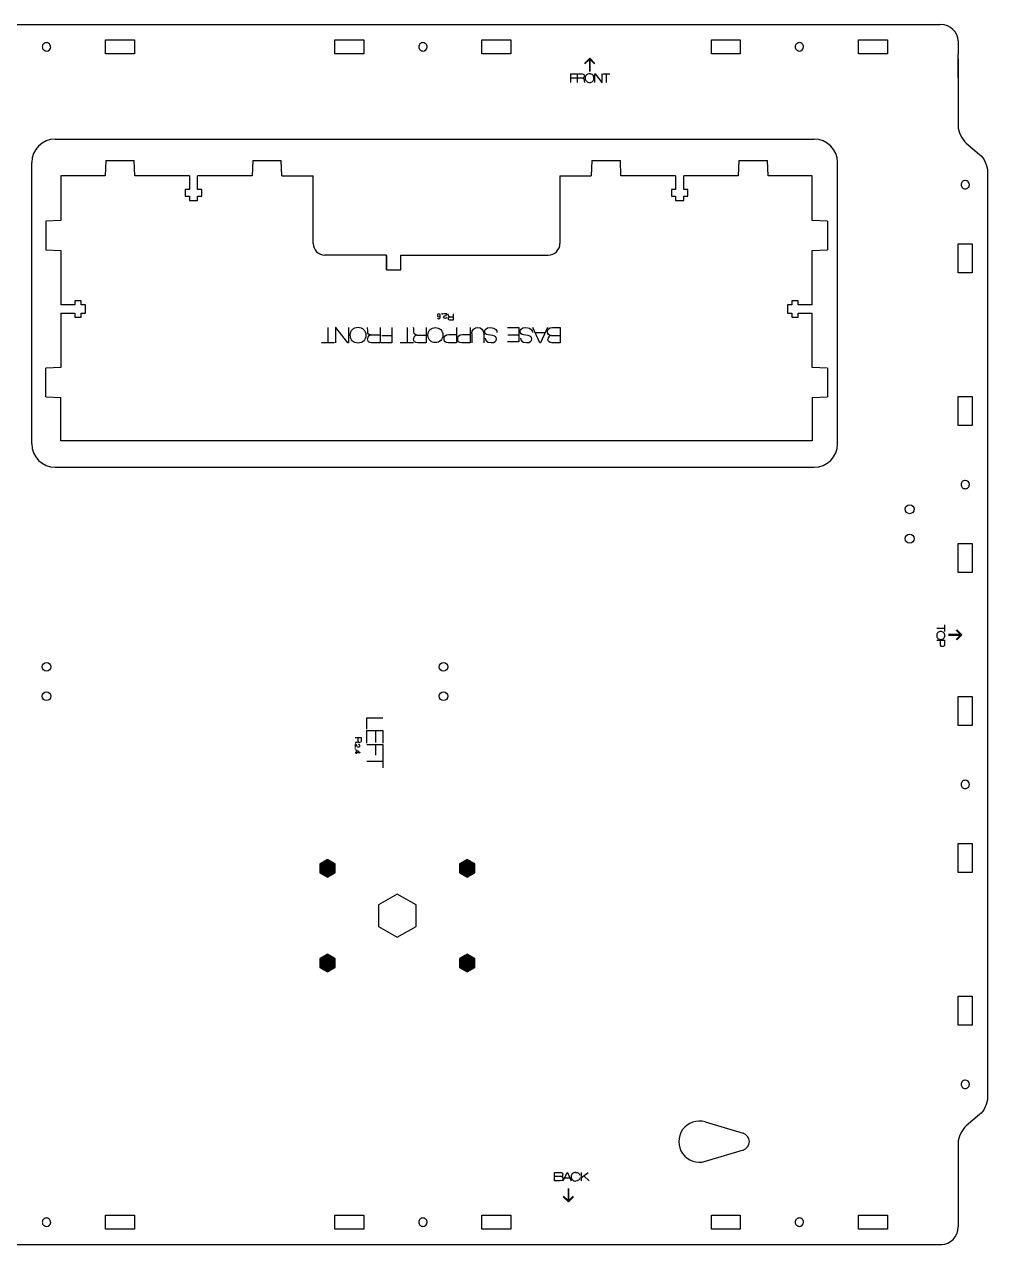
# Model space of a CAD drawing. Extents: x 49 to 1952, y 75 to 1350.
# Drawn here: x 252.2 to 579.7, y 504.1 to 919.1 of the extents above; entities that cross this region are included whole.
import ezdxf

# ---------------------------------------------------------------- set-up
doc = ezdxf.new("R2010")
doc.units = 0
doc.header["$MEASUREMENT"] = 0
for name, color, linetype in [('4_8MM_TABS_-_PLYWOOD', 160, 'Continuous'), ('PASS_1', 1, 'Continuous'), ('PASS_2', 5, 'Continuous'), ('PASS_3', 7, 'Continuous'), ('RASTER_-_LETTERS', 3, 'Continuous'), ('RASTER_70__-_PLYWOOD', 30, 'Continuous'), ('T-SLOT_-_PLYWOOD', 7, 'Continuous')]:
    doc.layers.add(name, color=color, linetype=linetype)

msp = doc.modelspace()

# ---------------------------------------------------------------- linework, layer by layer
at = {"layer": '4_8MM_TABS_-_PLYWOOD', "color": 5}
for p, q in [((279.78, 909.12), (279.78, 913.92)), ((279.78, 913.92), (289.63, 913.92)), ((289.63, 913.92), (289.63, 909.12)), ((357.78, 909.12), (357.78, 913.92)), ((357.78, 913.92), (367.63, 913.92)), ((367.63, 913.92), (367.63, 909.12)), ((407.78, 909.12), (407.78, 913.92)), ((407.78, 913.92), (417.63, 913.92)), ((417.63, 913.92), (417.63, 909.12)), ((485.78, 909.12), (485.78, 913.92)), ((485.78, 913.92), (495.63, 913.92)), ((495.63, 913.92), (495.63, 909.12)), ((535.78, 909.12), (535.78, 913.92)), ((535.78, 913.92), (545.63, 913.92)), ((545.63, 913.92), (545.63, 909.12)), ((289.63, 909.12), (279.78, 909.12)), ((367.63, 909.12), (357.78, 909.12)), ((417.63, 909.12), (407.78, 909.12)), ((495.63, 909.12), (485.78, 909.12)), ((545.63, 909.12), (535.78, 909.12)), ((569.7, 834.69), (569.7, 844.54)), ((569.7, 844.54), (574.5, 844.54)), ((574.5, 844.54), (574.5, 834.69)), ((574.5, 834.69), (569.7, 834.69)), ((569.7, 782.69), (569.7, 792.54)), ((569.7, 792.54), (574.5, 792.54)), ((574.5, 792.54), (574.5, 782.69)), ((574.5, 782.69), (569.7, 782.69)), ((569.7, 732.69), (569.7, 742.54)), ((569.7, 742.54), (574.5, 742.54)), ((574.5, 742.54), (574.5, 732.69)), ((574.5, 732.69), (569.7, 732.69)), ((569.7, 680.69), (569.7, 690.54)), ((569.7, 690.54), (574.5, 690.54)), ((574.5, 690.54), (574.5, 680.69)), ((574.5, 680.69), (569.7, 680.69)), ((569.7, 630.69), (569.7, 640.54)), ((569.7, 640.54), (574.5, 640.54)), ((574.5, 640.54), (574.5, 630.69)), ((574.5, 630.69), (569.7, 630.69)), ((569.7, 578.69), (569.7, 588.54)), ((569.7, 588.54), (574.5, 588.54)), ((574.5, 588.54), (574.5, 578.69)), ((574.5, 578.69), (569.7, 578.69)), ((279.78, 509.32), (279.78, 514.12)), ((279.78, 514.12), (289.63, 514.12)), ((289.63, 514.12), (289.63, 509.32)), ((357.78, 509.32), (357.78, 514.12)), ((357.78, 514.12), (367.63, 514.12)), ((367.63, 514.12), (367.63, 509.32)), ((407.78, 509.32), (407.78, 514.12)), ((407.78, 514.12), (417.63, 514.12)), ((417.63, 514.12), (417.63, 509.32)), ((485.78, 509.32), (485.78, 514.12)), ((485.78, 514.12), (495.63, 514.12)), ((495.63, 514.12), (495.63, 509.32)), ((535.78, 509.32), (535.78, 514.12)), ((535.78, 514.12), (545.63, 514.12)), ((545.63, 514.12), (545.63, 509.32)), ((289.63, 509.32), (279.78, 509.32)), ((367.63, 509.32), (357.78, 509.32)), ((417.63, 509.32), (407.78, 509.32)), ((495.63, 509.32), (485.78, 509.32)), ((545.63, 509.32), (535.78, 509.32))]:
    msp.add_line(p, q, dxfattribs=at)
for centre, radius, start, end in [((259.7, 911.52), 1.42, 89.9842, 180.0031), ((259.7, 911.52), 1.42, 180.0031, 270.0097), ((259.7, 911.52), 1.42, 0.0019, 90.0123), ((259.7, 911.52), 1.43, 270.0331, 359.9527), ((387.7, 911.52), 1.42, 89.9842, 180.0031), ((387.7, 911.52), 1.42, 180.0031, 270.0097), ((387.7, 911.52), 1.42, 0.0019, 90.0123), ((387.7, 911.52), 1.43, 270.0331, 359.9527), ((515.7, 911.52), 1.42, 89.9842, 180.0031), ((515.7, 911.52), 1.42, 180.0031, 270.0097), ((515.7, 911.52), 1.42, 0.0019, 90.0123), ((515.7, 911.52), 1.43, 270.0331, 359.9527), ((572.1, 864.62), 1.42, 90.0019, 180.0123), ((572.1, 864.62), 1.42, 179.9842, 270.0031), ((572.1, 864.62), 1.43, 0.0331, 89.9527), ((572.1, 864.62), 1.42, 270.0031, 0.0097), ((572.1, 762.62), 1.42, 90.0019, 180.0123), ((572.1, 762.62), 1.43, 0.0331, 89.9527), ((572.1, 762.62), 1.42, 179.9842, 270.0031), ((572.1, 762.62), 1.42, 270.0031, 0.0097), ((572.1, 660.62), 1.42, 90.0019, 180.0123), ((572.1, 660.62), 1.42, 179.9842, 270.0031), ((572.1, 660.62), 1.43, 0.0331, 89.9527), ((572.1, 660.62), 1.42, 270.0031, 0.0097), ((572.1, 558.62), 1.42, 90.0019, 180.0123), ((572.1, 558.62), 1.42, 179.9842, 270.0031), ((572.1, 558.62), 1.43, 0.0331, 89.9527), ((572.1, 558.62), 1.42, 270.0031, 0.0097), ((259.7, 511.72), 1.42, 89.9842, 180.0031), ((259.7, 511.72), 1.42, 180.0031, 270.0097), ((259.7, 511.72), 1.42, 0.0019, 90.0123), ((259.7, 511.72), 1.43, 270.0331, 359.9527), ((387.7, 511.72), 1.42, 89.9842, 180.0031), ((387.7, 511.72), 1.42, 180.0031, 270.0097), ((387.7, 511.72), 1.42, 0.0019, 90.0123), ((387.7, 511.72), 1.43, 270.0331, 359.9527), ((515.7, 511.72), 1.42, 89.9842, 180.0031), ((515.7, 511.72), 1.42, 180.0031, 270.0097), ((515.7, 511.72), 1.42, 0.0019, 90.0123), ((515.7, 511.72), 1.43, 270.0331, 359.9527)]:
    msp.add_arc(centre, radius, start, end, dxfattribs=at)
at = {"layer": 'PASS_1'}
for p, q in [((279.85, 872.85), (279.64, 867.65)), ((279.85, 872.85), (289.53, 872.85)), ((289.74, 867.65), (289.53, 872.85)), ((329.85, 872.85), (329.64, 867.65)), ((329.85, 872.85), (339.52, 872.85)), ((339.74, 867.65), (339.52, 872.85)), ((445.15, 872.85), (444.94, 867.65)), ((445.15, 872.85), (454.83, 872.85)), ((455.04, 867.65), (454.83, 872.85)), ((495.15, 872.85), (494.94, 867.65)), ((495.15, 872.85), (504.83, 872.85)), ((505.04, 867.65), (504.83, 872.85)), ((279.64, 867.65), (264.64, 867.65)), ((264.64, 867.65), (264.64, 852.39)), ((307.8, 867.65), (289.74, 867.65)), ((308.3, 867.65), (307.8, 867.65)), ((311.6, 867.65), (311.11, 867.65)), ((329.64, 867.65), (311.6, 867.65)), ((339.74, 867.65), (350.39, 867.65)), ((350.39, 844.65), (350.39, 867.65)), ((434.29, 867.65), (444.94, 867.65)), ((434.29, 867.65), (434.29, 844.65)), ((473.11, 867.65), (455.04, 867.65)), ((473.61, 867.65), (473.11, 867.65)), ((476.91, 867.65), (476.41, 867.65)), ((494.94, 867.65), (476.91, 867.65)), ((520.04, 867.65), (505.04, 867.65)), ((520.04, 852.39), (520.04, 867.65)), ((264.64, 852.39), (259.44, 852.17)), ((259.44, 852.17), (259.44, 842.5)), ((525.24, 852.17), (520.04, 852.39)), ((525.24, 852.17), (525.24, 842.5)), ((259.44, 842.5), (264.64, 842.29)), ((264.64, 842.29), (264.64, 824.25)), ((375.34, 840.65), (354.39, 840.65)), ((375.34, 835.65), (375.34, 840.65)), ((375.34, 840.58), (375.34, 835.65)), ((380.14, 835.65), (380.14, 840.65)), ((380.14, 840.65), (430.29, 840.65)), ((380.14, 835.65), (380.14, 840.58)), ((520.04, 842.29), (525.24, 842.5)), ((520.04, 824.22), (520.04, 842.29)), ((375.34, 835.65), (380.14, 835.65)), ((264.64, 824.25), (264.64, 823.75)), ((520.04, 823.72), (520.04, 824.22)), ((264.64, 820.95), (264.64, 820.45)), ((264.64, 820.45), (264.64, 802.39)), ((520.04, 820.42), (520.04, 820.92)), ((520.04, 802.39), (520.04, 820.42)), ((264.64, 802.39), (259.44, 802.17)), ((259.44, 792.5), (259.44, 802.17)), ((525.24, 802.17), (520.04, 802.39)), ((525.24, 802.17), (525.24, 792.5)), ((259.44, 792.5), (264.64, 792.29)), ((264.64, 777.55), (264.64, 792.29)), ((520.04, 792.29), (525.24, 792.5)), ((520.04, 792.29), (520.04, 777.55)), ((520.04, 777.55), (264.64, 777.55))]:
    msp.add_line(p, q, dxfattribs=at)
for centre, start, end in [((354.39, 844.65), 180, 270), ((430.29, 844.65), 270, 0)]:
    msp.add_arc(centre, 4, start, end, dxfattribs=at)
at = {"layer": 'PASS_2', "color": 5}
for p, q in [((379, 623.34), (372.63, 619.67)), ((385.36, 619.67), (379, 623.34)), ((372.63, 619.67), (372.63, 612.32)), ((385.36, 612.32), (385.36, 619.67)), ((372.63, 612.32), (379, 608.65)), ((379, 608.65), (385.36, 612.32)), ((483.7, 545.83), (496.56, 541.99)), ((496.56, 536.24), (483.7, 532.41))]:
    msp.add_line(p, q, dxfattribs=at)
for centre in [(553.2, 754.22), (553.2, 744.22), (259.7, 700.62), (394.7, 700.62), (259.7, 690.62), (394.7, 690.62), (355.26, 632.09), (402.74, 632.09), (355.26, 599.9), (402.74, 599.9)]:
    msp.add_circle(centre, 1.5, dxfattribs=at)
for centre, radius, start, end in [((481.7, 539.12), 7, 73.3985, 286.6015), ((495.7, 539.12), 3, 286.6015, 73.3985)]:
    msp.add_arc(centre, radius, start, end, dxfattribs=at)
at = {"layer": 'PASS_3'}
for p, q in [((185.3, 919.15), (563.7, 919.15)), ((569.7, 913.55), (569.7, 909.12)), ((569.7, 900.97), (569.7, 909.12)), ((569.7, 907.47), (569.7, 884.61)), ((262.7, 880.12), (286.7, 880.12)), ((286.7, 880.12), (520.7, 880.12)), ((572.41, 878.79), (577, 874.93)), ((254.7, 776.49), (254.7, 872.12)), ((528.7, 776.49), (528.7, 872.12)), ((579.7, 869.12), (579.7, 754.87)), ((579.7, 803.87), (579.7, 554.12)), ((262.7, 768.49), (520.7, 768.49)), ((577, 548.31), (572.41, 544.45)), ((569.7, 538.63), (569.7, 515.93)), ((569.7, 522.43), (569.7, 514.12)), ((569.7, 514.12), (569.7, 510.09)), ((185.7, 504.09), (564.1, 504.09))]:
    msp.add_line(p, q, dxfattribs=at)
for centre, start, end in [((262.7, 872.12), 90, 180), ((520.7, 872.12), 0, 90), ((262.7, 776.49), 180, 270), ((520.7, 776.49), 270, 0)]:
    msp.add_arc(centre, 8, start, end, dxfattribs=at)
for points in [[(569.7, 913.55), (569.7, 916.45), (567, 919.15), (563.7, 919.15)], [(569.7, 884.61), (569.7, 882.66), (570.92, 880.05), (572.41, 878.79)], [(577, 874.93), (578.49, 873.68), (579.7, 871.07), (579.7, 869.12)], [(579.7, 554.12), (579.7, 552.17), (578.49, 549.56), (577, 548.31)], [(572.41, 544.45), (570.92, 543.19), (569.7, 540.58), (569.7, 538.63)], [(564.1, 504.09), (567, 504.09), (569.7, 506.79), (569.7, 510.09)]]:
    msp.add_open_spline(points, degree=3, dxfattribs=at)
at = {"layer": 'RASTER_-_LETTERS'}
for p, q in [((442.68, 905.88), (444.42, 907.62)), ((442.8, 905.7), (444.3, 907.19)), ((444.3, 907.19), (444.3, 903.1)), ((444.42, 907.62), (446.16, 905.88)), ((444.55, 903.1), (444.55, 907.19)), ((444.55, 907.19), (446.05, 905.69)), ((438, 899.44), (438, 902.31)), ((438, 902.31), (440.01, 902.31)), ((438, 900.97), (439.9, 900.97)), ((440.23, 899.44), (440.23, 902.31)), ((440.23, 902.31), (441.81, 902.31)), ((441.91, 900.83), (440.23, 900.83)), ((446.2, 899.44), (446.2, 902.31)), ((446.2, 902.31), (446.3, 902.31)), ((446.3, 902.31), (448.57, 899.44)), ((448.66, 899.44), (448.66, 902.31)), ((448.83, 902.31), (451.3, 902.31)), ((450.07, 899.44), (450.07, 902.31)), ((448.57, 899.44), (448.66, 899.44)), ((392.69, 820.42), (392.62, 820.19)), ((392.62, 820.19), (392.62, 820.12)), ((392.62, 820.12), (392.69, 819.89)), ((392.84, 820.58), (392.69, 820.42)), ((392.69, 819.89), (392.84, 819.74)), ((392.69, 819.28), (392.77, 819.13)), ((392.77, 819.13), (393, 819.05)), ((393.07, 820.65), (392.84, 820.58)), ((392.84, 819.74), (393.07, 819.66)), ((393, 819.05), (393.15, 819.05)), ((393.15, 820.65), (393.07, 820.65)), ((393.07, 819.66), (393.15, 819.66)), ((393.38, 820.58), (393.15, 820.65)), ((393.15, 819.66), (393.38, 819.74)), ((393.15, 819.05), (393.38, 819.13)), ((393.53, 820.42), (393.38, 820.58)), ((393.38, 819.74), (393.53, 819.89)), ((393.38, 819.13), (393.53, 819.36)), ((393.61, 820.12), (393.53, 820.42)), ((393.53, 819.89), (393.61, 820.12)), ((393.53, 819.36), (393.61, 819.74)), ((393.61, 819.74), (393.61, 820.12)), ((394.34, 820.65), (394.06, 820.65)), ((394.2, 820.79), (394.2, 820.51)), ((395.85, 820.65), (394.7, 820.65)), ((395.07, 819.97), (395.45, 820.17)), ((396.82, 819.64), (398.04, 819.64)), ((398.04, 818.57), (396.89, 818.57)), ((398.04, 820.65), (398.04, 818.57)), ((355.39, 816.02), (355.39, 810.85)), ((358.1, 816.02), (357.93, 816.02)), ((357.93, 816.02), (357.93, 810.85)), ((362.18, 810.85), (358.1, 816.02)), ((362.36, 816.02), (362.36, 810.85)), ((373.12, 816.02), (373.12, 810.85)), ((377.13, 816.02), (377.13, 810.85)), ((382.3, 816.02), (382.3, 810.85)), ((388.85, 816.02), (388.85, 810.81)), ((396.56, 813.65), (399.14, 813.63)), ((399.14, 816.02), (399.14, 810.81)), ((401.19, 813.65), (403.78, 813.63)), ((403.78, 816.02), (403.78, 810.81)), ((404.33, 813.97), (404.33, 810.85)), ((408.38, 813.97), (408.38, 810.85)), ((411.48, 813.28), (409.86, 813.55)), ((416.43, 816.02), (420.29, 816.02)), ((420.29, 816.02), (420.29, 811.12)), ((423.54, 813.28), (421.91, 813.55)), ((427.44, 810.81), (425.05, 816.02)), ((425.84, 814.3), (429.25, 814.3)), ((430.03, 816.02), (427.63, 810.81)), ((431.78, 816.02), (434.42, 816.02)), ((434.42, 816.02), (434.42, 810.81)), ((357.64, 810.85), (353.18, 810.85)), ((362.36, 810.85), (362.18, 810.85)), ((370.08, 813.51), (373.12, 813.52)), ((370.08, 813.49), (370.08, 813.51)), ((373.12, 810.85), (370.27, 810.85)), ((377.13, 810.85), (373.5, 810.85)), ((377.13, 813.25), (373.71, 813.25)), ((384.48, 810.81), (379.98, 810.81)), ((385.79, 813.47), (385.8, 813.49)), ((385.8, 813.49), (388.85, 813.49)), ((388.85, 810.81), (385.99, 810.81)), ((399.14, 810.81), (396.35, 810.81)), ((403.78, 810.81), (400.99, 810.81)), ((420.29, 811.12), (416.47, 811.12)), ((420.29, 813.4), (416.63, 813.4)), ((427.63, 810.81), (427.44, 810.81)), ((431.34, 813.28), (431.34, 813.3)), ((431.34, 813.29), (434.42, 813.28)), ((434.42, 810.81), (431.59, 810.81)), ((565.08, 714.91), (565.08, 712.67)), ((562.47, 713.83), (565.06, 713.83)), ((570.52, 711.65), (566.43, 711.65)), ((566.43, 711.4), (570.52, 711.4)), ((569.02, 713.14), (570.52, 711.65)), ((570.52, 711.4), (569.02, 709.89)), ((569.21, 713.26), (570.95, 711.52)), ((570.95, 711.52), (569.21, 709.78)), ((562.47, 709.64), (565.08, 709.64)), ((563.66, 708.34), (563.67, 709.64)), ((565.08, 709.64), (565.08, 708.24)), ((368.62, 679.45), (368.62, 683.27)), ((368.62, 683.27), (374.06, 683.27)), ((364.64, 676.55), (366.72, 676.55)), ((365.65, 675.33), (365.65, 676.55)), ((366.72, 676.55), (366.72, 675.41)), ((368.62, 674.64), (368.62, 678.92)), ((368.62, 678.92), (374.06, 678.92)), ((371.53, 678.92), (371.53, 674.86)), ((374.06, 678.92), (374.06, 674.68)), ((364.5, 672.71), (364.78, 672.71)), ((364.64, 674.36), (364.64, 673.21)), ((364.64, 672.85), (364.64, 672.57)), ((365.32, 673.58), (365.13, 673.96)), ((368.62, 674.16), (374.06, 674.16)), ((371.53, 674.16), (371.53, 670.56)), ((374.06, 674.16), (374.06, 670.34)), ((365.07, 671.41), (364.64, 671.41)), ((365.07, 671.41), (365.07, 672.37)), ((365.07, 672.37), (365.13, 672.37)), ((366.26, 671.41), (365.07, 671.41)), ((365.07, 671.08), (365.07, 671.41)), ((365.13, 672.37), (366.26, 671.47)), ((366.26, 671.47), (366.26, 671.41)), ((368.62, 668.57), (374.06, 668.57)), ((374.06, 670.93), (374.06, 666.24)), ((432.47, 528.66), (434.53, 528.66)), ((432.47, 525.79), (432.47, 528.66)), ((434.66, 527.3), (432.47, 527.3)), ((435.39, 525.79), (436.71, 528.66)), ((436.71, 528.66), (436.81, 528.66)), ((436.81, 528.66), (438.13, 525.79)), ((441.57, 525.79), (441.57, 528.66)), ((441.57, 526.86), (443.93, 528.66)), ((442.44, 527.53), (444.2, 525.79)), ((434.42, 525.79), (432.47, 525.79)), ((437.69, 526.74), (435.82, 526.74)), ((437.04, 523.15), (437.04, 519.06)), ((437.29, 519.06), (437.29, 523.15)), ((437.17, 518.63), (435.43, 520.37)), ((437.04, 519.06), (435.54, 520.56)), ((438.9, 520.37), (437.17, 518.63)), ((438.79, 520.56), (437.29, 519.06))]:
    msp.add_line(p, q, dxfattribs=at)
for centre, radius, start, end in [((441.92, 901.52), 0.684, 269.9525, 0.0505), ((444.31, 900.95), 1.42, 87.2892, 183.1599), ((444.31, 900.79), 1.42, 176.8575, 272.6947), ((444.44, 900.95), 1.42, 356.8167, 92.7057), ((444.44, 900.79), 1.42, 267.3104, 3.1659), ((446.4, 900.14), 3.85, 178.7122, 190.5459), ((395.27, 819.48), 0.533, 112.8439, 177.5702), ((393.58, 820.14), 2.77, 358.6921, 10.625), ((396.81, 819.14), 0.496, 89.9266, 180.0588), ((370.08, 812.26), 1.23, 89.9525, 180.0505), ((385.79, 812.23), 1.24, 89.9266, 180.0588), ((431.39, 812.08), 1.2, 92.3095, 179.1595), ((563.7, 711.35), 1.29, 86.8443, 182.6898), ((563.7, 711.23), 1.29, 177.3045, 273.1539), ((563.85, 711.35), 1.29, 357.3102, 93.1557), ((563.85, 711.23), 1.29, 266.8461, 2.6955), ((365.15, 672.09), 2.77, 88.6921, 100.625), ((365.81, 673.79), 0.533, 202.8439, 267.5702), ((366.15, 675.33), 0.496, 179.9266, 270.0588), ((434.64, 527.96), 0.661, 272.2613, 359.2086), ((434.71, 526.61), 0.684, 356.8598, 93.4677), ((439.57, 527.09), 1.42, 176.8394, 272.7048), ((439.63, 527.18), 1.49, 90, 180.441)]:
    msp.add_arc(centre, radius, start, end, dxfattribs=at)
for points in [[(441.81, 902.31), (442.38, 902.31), (442.6, 902.03), (442.6, 901.52)], [(441.91, 900.83), (442.35, 900.83), (442.56, 900.62), (442.55, 900.23)], [(395.27, 819.07), (394.83, 819.07), (394.74, 819.35), (394.74, 819.5)], [(395.82, 819.62), (395.82, 819.45), (395.81, 819.07), (395.27, 819.07)], [(395.45, 820.17), (395.73, 820.33), (395.84, 820.42), (395.85, 820.65)], [(396.89, 818.57), (396.47, 818.57), (396.32, 818.77), (396.32, 819.14)], [(396.82, 819.64), (396.49, 819.64), (396.35, 819.79), (396.35, 820.08)], [(362.97, 813.43), (362.97, 815.14), (364.17, 816.13), (365.65, 816.13)], [(365.65, 816.13), (367.13, 816.13), (368.33, 815.14), (368.33, 813.43)], [(368.94, 814.59), (368.94, 814.78), (368.93, 815.81), (368.83, 816.02)], [(370.08, 813.51), (369.29, 813.51), (368.94, 813.88), (368.94, 814.59)], [(384.64, 814.58), (384.64, 814.77), (384.63, 815.81), (384.53, 816.02)], [(385.8, 813.49), (384.99, 813.49), (384.64, 813.86), (384.64, 814.58)], [(389.43, 813.46), (389.43, 815.08), (390.57, 816.02), (391.97, 816.02)], [(391.97, 816.02), (393.37, 816.02), (394.5, 815.08), (394.5, 813.46)], [(394.91, 812.23), (394.91, 812.93), (395.26, 813.65), (396.56, 813.65)], [(399.54, 812.23), (399.54, 812.93), (399.9, 813.65), (401.19, 813.65)], [(404.33, 813.97), (404.33, 815.27), (405.24, 816.02), (406.35, 816.02)], [(406.35, 816.02), (407.47, 816.02), (408.38, 815.27), (408.38, 813.97)], [(408.74, 814.64), (408.74, 815.19), (409, 816.02), (410.69, 816.02)], [(409.86, 813.55), (409.1, 813.71), (408.74, 814.04), (408.74, 814.64)], [(410.69, 816.02), (412.63, 816.02), (412.85, 815), (412.86, 814.3)], [(420.8, 814.64), (420.8, 815.19), (421.06, 816.02), (422.74, 816.02)], [(421.91, 813.55), (421.16, 813.71), (420.8, 814.04), (420.8, 814.64)], [(422.74, 816.02), (424.68, 816.02), (424.9, 815), (424.92, 814.3)], [(430.03, 814.6), (430.03, 815.21), (430.41, 816.02), (431.78, 816.02)], [(431.34, 813.3), (430.66, 813.32), (430.03, 813.69), (430.03, 814.6)], [(365.65, 810.73), (364.17, 810.73), (362.97, 811.73), (362.97, 813.43)], [(368.33, 813.43), (368.33, 811.73), (367.13, 810.73), (365.65, 810.73)], [(370.27, 810.85), (369.24, 810.85), (368.85, 811.34), (368.85, 812.26)], [(385.99, 810.81), (384.94, 810.81), (384.55, 811.3), (384.55, 812.23)], [(391.97, 810.91), (390.57, 810.91), (389.43, 811.84), (389.43, 813.46)], [(394.5, 813.46), (394.5, 811.84), (393.37, 810.91), (391.97, 810.91)], [(396.35, 810.81), (395.24, 810.81), (394.91, 811.45), (394.91, 812.23)], [(400.99, 810.81), (399.88, 810.81), (399.54, 811.45), (399.54, 812.23)], [(408.87, 812.39), (408.91, 811.63), (409.25, 810.91), (410.88, 810.91)], [(410.88, 810.91), (412.12, 810.91), (412.69, 811.36), (412.69, 812.16)], [(412.69, 812.16), (412.69, 812.83), (412.3, 813.14), (411.48, 813.28)], [(420.92, 812.39), (420.97, 811.63), (421.3, 810.91), (422.93, 810.91)], [(422.93, 810.91), (424.18, 810.91), (424.74, 811.36), (424.74, 812.16)], [(424.74, 812.16), (424.74, 812.83), (424.35, 813.14), (423.54, 813.28)], [(431.59, 810.81), (430.76, 810.81), (430.18, 811.25), (430.19, 812.1)], [(564.37, 707.52), (564.02, 707.52), (563.66, 707.7), (563.66, 708.34)], [(565.08, 708.24), (565.08, 707.69), (564.76, 707.52), (564.37, 707.52)], [(365.13, 673.96), (364.96, 674.24), (364.87, 674.36), (364.64, 674.36)], [(365.65, 675.33), (365.65, 675.01), (365.5, 674.86), (365.21, 674.87)], [(365.67, 674.33), (365.84, 674.33), (366.22, 674.32), (366.22, 673.78)], [(366.22, 673.78), (366.22, 673.34), (365.94, 673.25), (365.79, 673.25)], [(366.72, 675.41), (366.72, 674.99), (366.53, 674.83), (366.15, 674.83)], [(434.53, 528.66), (434.98, 528.66), (435.31, 528.42), (435.3, 527.95)], [(439.63, 528.66), (440.31, 528.66), (440.85, 528.39), (441.01, 527.76)], [(435.39, 526.57), (435.39, 526.24), (435.18, 525.79), (434.42, 525.79)], [(441.07, 526.82), (440.99, 526.05), (440.3, 525.7), (439.63, 525.66)]]:
    msp.add_open_spline(points, degree=3, dxfattribs=at)
at = {"layer": 'RASTER_70__-_PLYWOOD'}
for p, q in [((355.26, 635.09), (352.66, 633.59)), ((357.85, 633.59), (355.26, 635.09)), ((402.74, 635.09), (400.15, 633.59)), ((405.34, 633.59), (402.74, 635.09)), ((352.66, 633.59), (352.66, 630.59)), ((352.86, 630.71), (352.86, 633.48)), ((353.06, 630.6), (353.06, 633.59)), ((353.26, 630.48), (353.26, 633.7)), ((353.46, 630.37), (353.46, 633.82)), ((353.66, 630.25), (353.66, 633.94)), ((353.86, 630.14), (353.86, 634.05)), ((354.06, 630.02), (354.06, 634.17)), ((354.26, 629.9), (354.26, 634.28)), ((354.46, 629.79), (354.46, 634.4)), ((354.66, 629.67), (354.66, 634.51)), ((354.86, 629.56), (354.86, 634.63)), ((355.06, 629.44), (355.06, 634.74)), ((355.26, 629.33), (355.26, 634.86)), ((355.46, 629.44), (355.46, 634.74)), ((355.66, 629.56), (355.66, 634.63)), ((355.86, 629.67), (355.86, 634.51)), ((356.06, 629.79), (356.06, 634.4)), ((356.26, 629.9), (356.26, 634.28)), ((356.46, 630.02), (356.46, 634.17)), ((356.66, 630.14), (356.66, 634.05)), ((356.86, 630.25), (356.86, 633.94)), ((357.06, 630.37), (357.06, 633.82)), ((357.26, 630.48), (357.26, 633.7)), ((357.46, 630.6), (357.46, 633.59)), ((357.66, 630.71), (357.66, 633.48)), ((357.85, 630.59), (357.85, 633.59)), ((400.15, 633.59), (400.15, 630.59)), ((400.34, 630.71), (400.34, 633.48)), ((400.54, 630.6), (400.54, 633.59)), ((400.74, 630.48), (400.74, 633.7)), ((400.94, 630.37), (400.94, 633.82)), ((401.14, 630.25), (401.14, 633.94)), ((401.34, 630.14), (401.34, 634.05)), ((401.54, 630.02), (401.54, 634.17)), ((401.74, 629.9), (401.74, 634.28)), ((401.94, 629.79), (401.94, 634.4)), ((402.14, 629.67), (402.14, 634.51)), ((402.34, 629.56), (402.34, 634.63)), ((402.54, 629.44), (402.54, 634.74)), ((402.74, 629.33), (402.74, 634.86)), ((402.94, 629.44), (402.94, 634.74)), ((403.14, 629.56), (403.14, 634.63)), ((403.34, 629.67), (403.34, 634.51)), ((403.54, 629.79), (403.54, 634.4)), ((403.74, 629.9), (403.74, 634.28)), ((403.94, 630.02), (403.94, 634.17)), ((404.14, 630.14), (404.14, 634.05)), ((404.34, 630.25), (404.34, 633.94)), ((404.54, 630.37), (404.54, 633.82)), ((404.74, 630.48), (404.74, 633.7)), ((404.94, 630.6), (404.94, 633.59)), ((405.14, 630.71), (405.14, 633.48)), ((405.34, 630.59), (405.34, 633.59)), ((352.66, 630.59), (355.26, 629.1)), ((355.26, 629.1), (357.85, 630.59)), ((400.15, 630.59), (402.74, 629.1)), ((402.74, 629.1), (405.34, 630.59)), ((355.26, 602.89), (352.66, 601.39)), ((353.86, 597.94), (353.86, 601.85)), ((354.06, 597.82), (354.06, 601.97)), ((354.26, 597.71), (354.26, 602.09)), ((354.46, 597.59), (354.46, 602.2)), ((354.66, 597.48), (354.66, 602.32)), ((354.86, 597.36), (354.86, 602.43)), ((355.06, 597.25), (355.06, 602.55)), ((357.85, 601.39), (355.26, 602.89)), ((355.26, 597.13), (355.26, 602.66)), ((355.46, 597.25), (355.46, 602.55)), ((355.66, 597.36), (355.66, 602.43)), ((355.86, 597.48), (355.86, 602.32)), ((356.06, 597.59), (356.06, 602.2)), ((356.26, 597.71), (356.26, 602.09)), ((356.46, 597.82), (356.46, 601.97)), ((356.66, 597.94), (356.66, 601.85)), ((402.74, 602.89), (400.15, 601.39)), ((401.34, 597.94), (401.34, 601.85)), ((401.54, 597.82), (401.54, 601.97)), ((401.74, 597.71), (401.74, 602.09)), ((401.94, 597.59), (401.94, 602.2)), ((402.14, 597.48), (402.14, 602.32)), ((402.34, 597.36), (402.34, 602.43)), ((402.54, 597.25), (402.54, 602.55)), ((405.34, 601.39), (402.74, 602.89)), ((402.74, 597.13), (402.74, 602.66)), ((402.94, 597.25), (402.94, 602.55)), ((403.14, 597.36), (403.14, 602.43)), ((403.34, 597.48), (403.34, 602.32)), ((403.54, 597.59), (403.54, 602.2)), ((403.74, 597.71), (403.74, 602.09)), ((403.94, 597.82), (403.94, 601.97)), ((404.14, 597.94), (404.14, 601.85)), ((352.66, 601.39), (352.66, 598.4)), ((352.66, 598.4), (355.26, 596.9)), ((352.86, 598.51), (352.86, 601.28)), ((353.06, 598.4), (353.06, 601.39)), ((353.26, 598.28), (353.26, 601.51)), ((353.46, 598.17), (353.46, 601.62)), ((353.66, 598.05), (353.66, 601.74)), ((355.26, 596.9), (357.85, 598.4)), ((356.86, 598.05), (356.86, 601.74)), ((357.06, 598.17), (357.06, 601.62)), ((357.26, 598.28), (357.26, 601.51)), ((357.46, 598.4), (357.46, 601.39)), ((357.66, 598.51), (357.66, 601.28)), ((357.85, 598.4), (357.85, 601.39)), ((400.15, 601.39), (400.15, 598.4)), ((400.15, 598.4), (402.74, 596.9)), ((400.34, 598.51), (400.34, 601.28)), ((400.54, 598.4), (400.54, 601.39)), ((400.74, 598.28), (400.74, 601.51)), ((400.94, 598.17), (400.94, 601.62)), ((401.14, 598.05), (401.14, 601.74)), ((402.74, 596.9), (405.34, 598.4)), ((404.34, 598.05), (404.34, 601.74)), ((404.54, 598.17), (404.54, 601.62)), ((404.74, 598.28), (404.74, 601.51)), ((404.94, 598.4), (404.94, 601.39)), ((405.14, 598.51), (405.14, 601.28)), ((405.34, 598.4), (405.34, 601.39))]:
    msp.add_line(p, q, dxfattribs=at)
at = {"layer": 'T-SLOT_-_PLYWOOD', "color": 1}
for p, q in [((308.3, 867.65), (308.3, 862.94)), ((311.11, 862.94), (311.11, 867.65)), ((473.61, 867.65), (473.61, 862.94)), ((476.41, 862.94), (476.41, 867.65)), ((306.91, 862.94), (306.91, 860.74)), ((308.3, 862.94), (306.91, 862.94)), ((306.91, 860.74), (308.3, 860.74)), ((308.3, 860.74), (308.3, 859.3)), ((308.3, 859.3), (311.11, 859.3)), ((312.51, 862.94), (311.11, 862.94)), ((311.11, 860.74), (312.51, 860.74)), ((311.11, 859.3), (311.11, 860.74)), ((312.51, 860.74), (312.51, 862.94)), ((473.61, 862.94), (472.21, 862.94)), ((472.21, 862.94), (472.21, 860.74)), ((472.21, 860.74), (473.61, 860.74)), ((473.61, 860.74), (473.61, 859.3)), ((473.61, 859.3), (476.41, 859.3)), ((477.81, 862.94), (476.41, 862.94)), ((476.41, 859.3), (476.41, 860.74)), ((476.41, 860.74), (477.81, 860.74)), ((477.81, 860.74), (477.81, 862.94)), ((269.35, 823.75), (264.64, 823.75)), ((269.35, 825.15), (269.35, 823.75)), ((271.55, 825.15), (269.35, 825.15)), ((271.55, 823.75), (271.55, 825.15)), ((273, 823.75), (271.55, 823.75)), ((273, 820.95), (273, 823.75)), ((511.68, 823.72), (511.68, 820.92)), ((513.13, 823.72), (511.68, 823.72)), ((513.13, 825.12), (513.13, 823.72)), ((515.33, 825.12), (513.13, 825.12)), ((515.33, 823.72), (515.33, 825.12)), ((520.04, 823.72), (515.33, 823.72)), ((264.64, 820.95), (269.35, 820.95)), ((269.35, 820.95), (269.35, 819.55)), ((269.35, 819.55), (271.55, 819.55)), ((271.55, 820.95), (273, 820.95)), ((271.55, 819.55), (271.55, 820.95)), ((511.68, 820.92), (513.13, 820.92)), ((513.13, 820.92), (513.13, 819.52)), ((513.13, 819.52), (515.33, 819.52)), ((515.33, 820.92), (520.04, 820.92)), ((515.33, 819.52), (515.33, 820.92))]:
    msp.add_line(p, q, dxfattribs=at)

doc.saveas('drawing.dxf')
